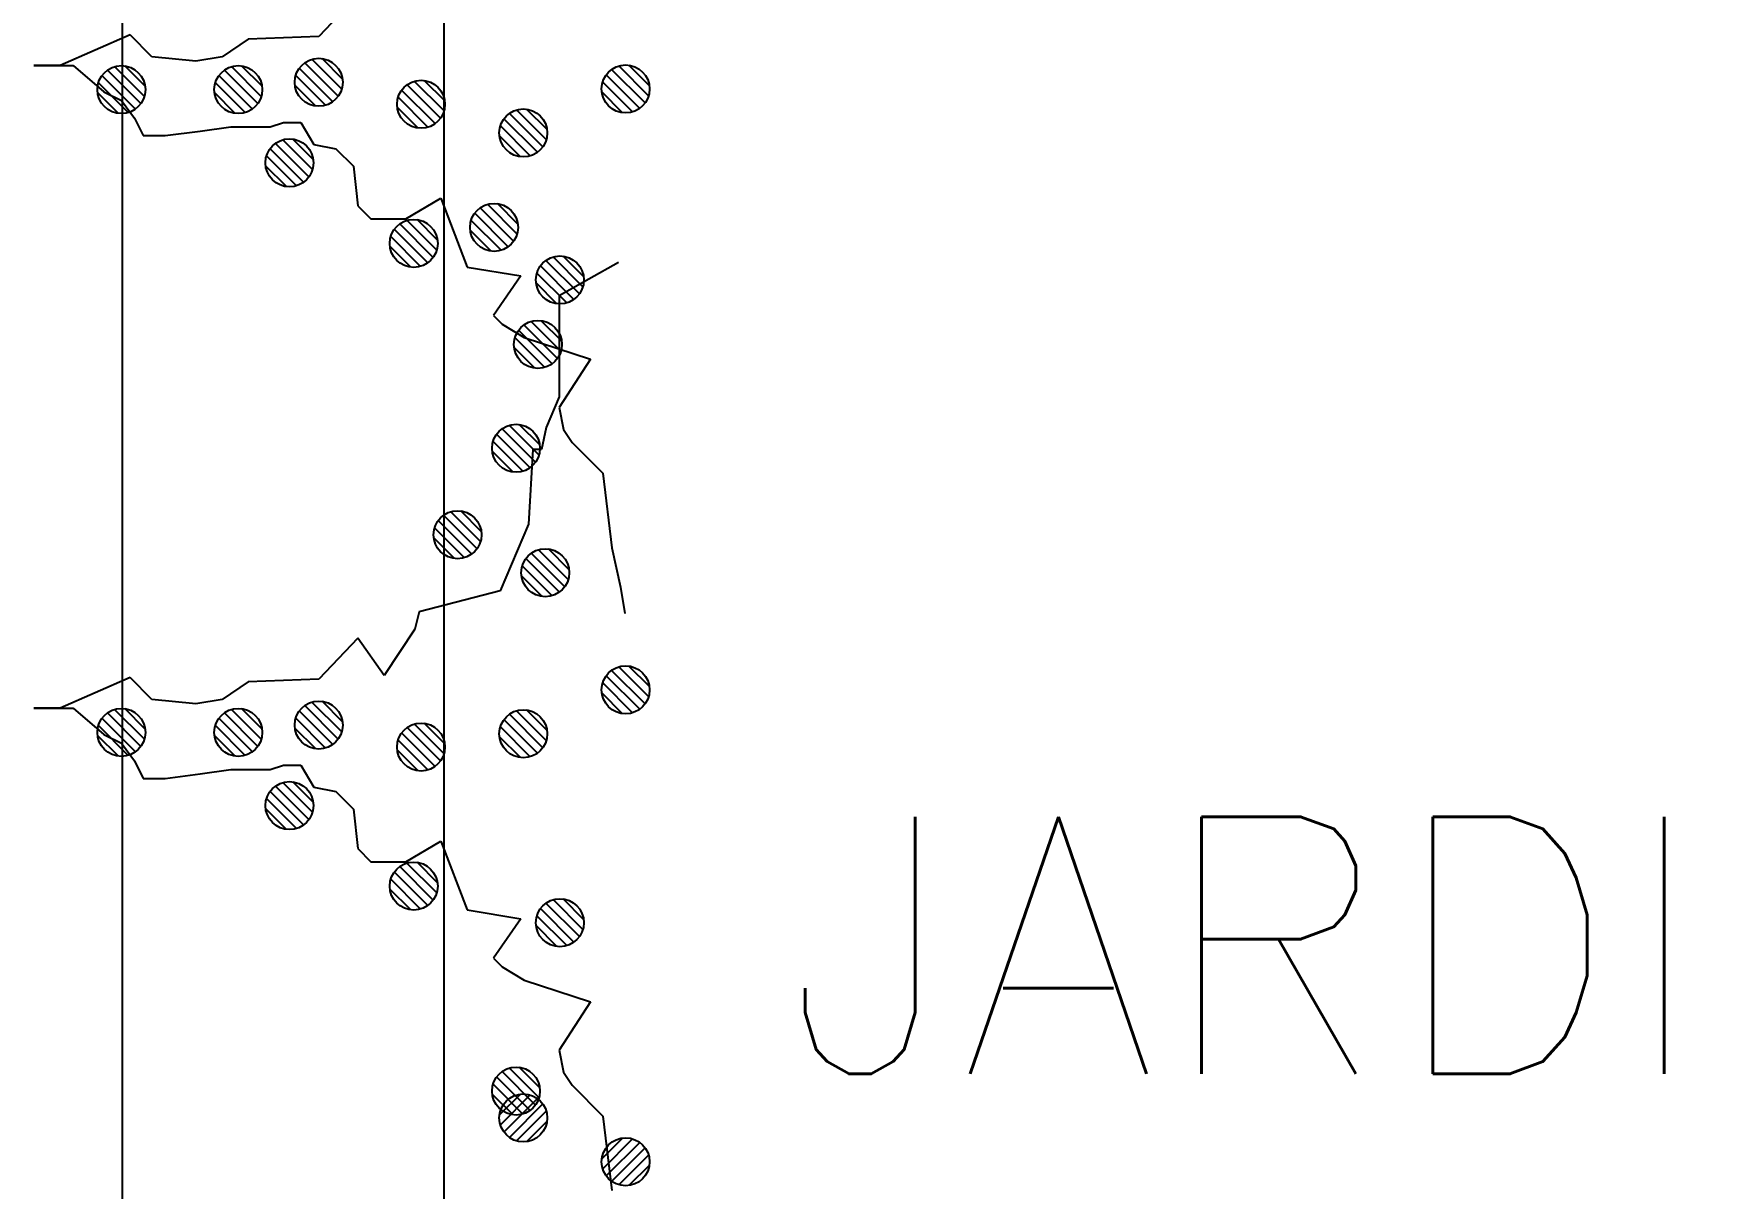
# Model space of a CAD drawing. Header units: millimetres. Extents: x 23536 to 47095, y 9984 to 20154.
# Drawn here: x 23578.031 to 23578.82, y 10062.03 to 10062.569 of the extents above; entities that cross this region are included whole.
import ezdxf
from ezdxf.enums import TextEntityAlignment as Align

# ---------------------------------------------------------------- set-up
doc = ezdxf.new("R2010")
doc.units = ezdxf.units.MM
doc.header["$LTSCALE"] = 30
doc.header["$MEASUREMENT"] = 0
doc.layers.add('projeto', color=8, linetype='CONTINUOUS')
doc.styles.add('ROMANS', font='romans.shx', dxfattribs={"height": 0.14})

msp = doc.modelspace()

# ---------------------------------------------------------------- linework, layer by layer
at = {"layer": 'projeto'}
for p, q in [((23578.0725, 10061.14867), (23578.0725, 10063.14867)), ((23578.2225, 10062.99867), (23578.2225, 10061.29867)), ((23578.18233, 10062.58714), (23578.1641, 10062.56791)), ((23578.07602, 10062.56872), (23578.04331, 10062.5544)), ((23578.08624, 10062.55849), (23578.07602, 10062.56872)), ((23578.13122, 10062.56667), (23578.11895, 10062.55849)), ((23578.1641, 10062.56791), (23578.13122, 10062.56667)), ((23578.10668, 10062.55644), (23578.08624, 10062.55849)), ((23578.11895, 10062.55849), (23578.10668, 10062.55644)), ((23578.17483, 10062.54339), (23578.16094, 10062.55728)), ((23578.17483, 10062.54339), (23578.16094, 10062.55728)), ((23578.17517, 10062.54808), (23578.16563, 10062.55762)), ((23578.17517, 10062.54808), (23578.16563, 10062.55762)), ((23578.04331, 10062.5544), (23578.03104, 10062.5544)), ((23578.03104, 10062.5544), (23578.03309, 10062.5544)), ((23578.03309, 10062.5544), (23578.04944, 10062.5544)), ((23578.04944, 10062.5544), (23578.06375, 10062.54212)), ((23578.07854, 10062.53407), (23578.06289, 10062.54972)), ((23578.07854, 10062.53407), (23578.06289, 10062.54972)), ((23578.08105, 10062.53659), (23578.06542, 10062.55222)), ((23578.08105, 10062.53659), (23578.06542, 10062.55222)), ((23578.08269, 10062.53998), (23578.0688, 10062.55387)), ((23578.08269, 10062.53998), (23578.0688, 10062.55387)), ((23578.08303, 10062.54467), (23578.07349, 10062.5542)), ((23578.08303, 10062.54467), (23578.07349, 10062.5542)), ((23578.13314, 10062.53407), (23578.11749, 10062.54972)), ((23578.13314, 10062.53407), (23578.11749, 10062.54972)), ((23578.13565, 10062.53659), (23578.12002, 10062.55222)), ((23578.13565, 10062.53659), (23578.12002, 10062.55222)), ((23578.13729, 10062.53998), (23578.1234, 10062.55387)), ((23578.13729, 10062.53998), (23578.1234, 10062.55387)), ((23578.13763, 10062.54467), (23578.12809, 10062.5542)), ((23578.13763, 10062.54467), (23578.12809, 10062.5542)), ((23578.16732, 10062.53581), (23578.15336, 10062.54978)), ((23578.16732, 10062.53581), (23578.15336, 10062.54978)), ((23578.17068, 10062.53748), (23578.15503, 10062.55313)), ((23578.17068, 10062.53748), (23578.15503, 10062.55313)), ((23578.17318, 10062.54001), (23578.15756, 10062.55564)), ((23578.17318, 10062.54001), (23578.15756, 10062.55564)), ((23578.314, 10062.53437), (23578.29835, 10062.55002)), ((23578.314, 10062.53437), (23578.29835, 10062.55002)), ((23578.3165, 10062.5369), (23578.30087, 10062.55252)), ((23578.3165, 10062.5369), (23578.30087, 10062.55252)), ((23578.31815, 10062.54028), (23578.30426, 10062.55417)), ((23578.31815, 10062.54028), (23578.30426, 10062.55417)), ((23578.31849, 10062.54497), (23578.30895, 10062.55451)), ((23578.31849, 10062.54497), (23578.30895, 10062.55451)), ((23578.07055, 10062.532), (23578.06083, 10062.54173)), ((23578.07055, 10062.532), (23578.06083, 10062.54173)), ((23578.07519, 10062.53239), (23578.06122, 10062.54636)), ((23578.07519, 10062.53239), (23578.06122, 10062.54636)), ((23578.06375, 10062.54212), (23578.07193, 10062.53802)), ((23578.12515, 10062.532), (23578.11543, 10062.54173)), ((23578.12515, 10062.532), (23578.11543, 10062.54173)), ((23578.12979, 10062.53239), (23578.11582, 10062.54636)), ((23578.12979, 10062.53239), (23578.11582, 10062.54636)), ((23578.16269, 10062.53541), (23578.15296, 10062.54514)), ((23578.16269, 10062.53541), (23578.15296, 10062.54514)), ((23578.21845, 10062.52724), (23578.2028, 10062.54289)), ((23578.21845, 10062.52724), (23578.2028, 10062.54289)), ((23578.22095, 10062.52976), (23578.20533, 10062.54539)), ((23578.22095, 10062.52976), (23578.20533, 10062.54539)), ((23578.2226, 10062.53315), (23578.20871, 10062.54703)), ((23578.2226, 10062.53315), (23578.20871, 10062.54703)), ((23578.22294, 10062.53783), (23578.2134, 10062.54737)), ((23578.22294, 10062.53783), (23578.2134, 10062.54737)), ((23578.30601, 10062.5323), (23578.29628, 10062.54203)), ((23578.30601, 10062.5323), (23578.29628, 10062.54203)), ((23578.31064, 10062.5327), (23578.29668, 10062.54666)), ((23578.31064, 10062.5327), (23578.29668, 10062.54666)), ((23578.07193, 10062.53802), (23578.07806, 10062.52984)), ((23578.21046, 10062.52517), (23578.20073, 10062.5349)), ((23578.21046, 10062.52517), (23578.20073, 10062.5349)), ((23578.2151, 10062.52556), (23578.20113, 10062.53953)), ((23578.2151, 10062.52556), (23578.20113, 10062.53953)), ((23578.27037, 10062.51979), (23578.25649, 10062.53367)), ((23578.27037, 10062.51979), (23578.25649, 10062.53367)), ((23578.27071, 10062.52448), (23578.26117, 10062.53401)), ((23578.27071, 10062.52448), (23578.26117, 10062.53401)), ((23578.07806, 10062.52984), (23578.08215, 10062.52165)), ((23578.10873, 10062.5237), (23578.12304, 10062.52575)), ((23578.12304, 10062.52575), (23578.14144, 10062.52575)), ((23578.14144, 10062.52575), (23578.14757, 10062.52779)), ((23578.14757, 10062.52779), (23578.15575, 10062.52779)), ((23578.15575, 10062.52779), (23578.16188, 10062.51756)), ((23578.26287, 10062.5122), (23578.2489, 10062.52617)), ((23578.26287, 10062.5122), (23578.2489, 10062.52617)), ((23578.26623, 10062.51388), (23578.25058, 10062.52953)), ((23578.26623, 10062.51388), (23578.25058, 10062.52953)), ((23578.26873, 10062.5164), (23578.2531, 10062.53203)), ((23578.26873, 10062.5164), (23578.2531, 10062.53203)), ((23578.08215, 10062.52165), (23578.09237, 10062.52165)), ((23578.09237, 10062.52165), (23578.10873, 10062.5237)), ((23578.15953, 10062.50244), (23578.14391, 10062.51806)), ((23578.15953, 10062.50244), (23578.14391, 10062.51806)), ((23578.16118, 10062.50582), (23578.14729, 10062.51971)), ((23578.16118, 10062.50582), (23578.14729, 10062.51971)), ((23578.16152, 10062.51051), (23578.15198, 10062.52005)), ((23578.16152, 10062.51051), (23578.15198, 10062.52005)), ((23578.25824, 10062.51181), (23578.24851, 10062.52154)), ((23578.25824, 10062.51181), (23578.24851, 10062.52154)), ((23578.15367, 10062.49824), (23578.13971, 10062.5122)), ((23578.15367, 10062.49824), (23578.13971, 10062.5122)), ((23578.15703, 10062.49991), (23578.14138, 10062.51556)), ((23578.15703, 10062.49991), (23578.14138, 10062.51556)), ((23578.16188, 10062.51756), (23578.1721, 10062.51552)), ((23578.1721, 10062.51552), (23578.18028, 10062.50733)), ((23578.14904, 10062.49784), (23578.13931, 10062.50757)), ((23578.14904, 10062.49784), (23578.13931, 10062.50757)), ((23578.18028, 10062.50733), (23578.18233, 10062.48891)), ((23578.18233, 10062.48891), (23578.18846, 10062.48277)), ((23578.20481, 10062.48277), (23578.22117, 10062.4924)), ((23578.22117, 10062.4924), (23578.23344, 10062.46026)), ((23578.25508, 10062.47234), (23578.23945, 10062.48797)), ((23578.25508, 10062.47234), (23578.23945, 10062.48797)), ((23578.25672, 10062.47573), (23578.24284, 10062.48961)), ((23578.25672, 10062.47573), (23578.24284, 10062.48961)), ((23578.25706, 10062.48041), (23578.24752, 10062.48995)), ((23578.25706, 10062.48041), (23578.24752, 10062.48995)), ((23578.18846, 10062.48277), (23578.20481, 10062.48277)), ((23578.21754, 10062.46486), (23578.20192, 10062.48049)), ((23578.21754, 10062.46486), (23578.20192, 10062.48049)), ((23578.21919, 10062.46825), (23578.2053, 10062.48214)), ((23578.21919, 10062.46825), (23578.2053, 10062.48214)), ((23578.21953, 10062.47294), (23578.20999, 10062.48248)), ((23578.21953, 10062.47294), (23578.20999, 10062.48248)), ((23578.24922, 10062.46814), (23578.23525, 10062.48211)), ((23578.24922, 10062.46814), (23578.23525, 10062.48211)), ((23578.25258, 10062.46982), (23578.23693, 10062.48547)), ((23578.25258, 10062.46982), (23578.23693, 10062.48547)), ((23578.21168, 10062.46066), (23578.19772, 10062.47463)), ((23578.21168, 10062.46066), (23578.19772, 10062.47463)), ((23578.21504, 10062.46234), (23578.19939, 10062.47799)), ((23578.21504, 10062.46234), (23578.19939, 10062.47799)), ((23578.24459, 10062.46775), (23578.23486, 10062.47748)), ((23578.24459, 10062.46775), (23578.23486, 10062.47748)), ((23578.20705, 10062.46027), (23578.19732, 10062.47)), ((23578.20705, 10062.46027), (23578.19732, 10062.47)), ((23578.28579, 10062.44779), (23578.27016, 10062.46341)), ((23578.28579, 10062.44779), (23578.27016, 10062.46341)), ((23578.28744, 10062.45117), (23578.27355, 10062.46506)), ((23578.28744, 10062.45117), (23578.27355, 10062.46506)), ((23578.28778, 10062.45586), (23578.27824, 10062.4654)), ((23578.28778, 10062.45586), (23578.27824, 10062.4654)), ((23578.23344, 10062.46026), (23578.25839, 10062.45617)), ((23578.25839, 10062.45617), (23578.2457, 10062.43775)), ((23578.27993, 10062.44359), (23578.26597, 10062.45755)), ((23578.27993, 10062.44359), (23578.26597, 10062.45755)), ((23578.28329, 10062.44526), (23578.26764, 10062.46091)), ((23578.28329, 10062.44526), (23578.26764, 10062.46091)), ((23578.30412, 10062.46244), (23578.27637, 10062.44682)), ((23578.2753, 10062.44319), (23578.26557, 10062.45292)), ((23578.2753, 10062.44319), (23578.26557, 10062.45292)), ((23578.27637, 10062.44682), (23578.27637, 10062.43863)), ((23578.2457, 10062.43775), (23578.24979, 10062.43366)), ((23578.24979, 10062.43366), (23578.26001, 10062.42752)), ((23578.27555, 10062.41769), (23578.25993, 10062.43332)), ((23578.27555, 10062.41769), (23578.25993, 10062.43332)), ((23578.2772, 10062.42107), (23578.26331, 10062.43496)), ((23578.2772, 10062.42107), (23578.26331, 10062.43496)), ((23578.27754, 10062.42576), (23578.268, 10062.4353)), ((23578.27754, 10062.42576), (23578.268, 10062.4353)), ((23578.27637, 10062.43863), (23578.27637, 10062.42431)), ((23578.26969, 10062.41349), (23578.25573, 10062.42746)), ((23578.26969, 10062.41349), (23578.25573, 10062.42746)), ((23578.27305, 10062.41516), (23578.2574, 10062.43081)), ((23578.27305, 10062.41516), (23578.2574, 10062.43081)), ((23578.26001, 10062.42752), (23578.29096, 10062.41729)), ((23578.27637, 10062.42431), (23578.27637, 10062.39975)), ((23578.26506, 10062.4131), (23578.25533, 10062.42282)), ((23578.26506, 10062.4131), (23578.25533, 10062.42282)), ((23578.29096, 10062.41729), (23578.27637, 10062.39478)), ((23578.27637, 10062.39975), (23578.27024, 10062.38543)), ((23578.27637, 10062.39478), (23578.27841, 10062.38455)), ((23578.26532, 10062.36923), (23578.24969, 10062.38485)), ((23578.26532, 10062.36923), (23578.24969, 10062.38485)), ((23578.26696, 10062.37261), (23578.25307, 10062.3865)), ((23578.26696, 10062.37261), (23578.25307, 10062.3865)), ((23578.2673, 10062.3773), (23578.25776, 10062.38684)), ((23578.2673, 10062.3773), (23578.25776, 10062.38684)), ((23578.27024, 10062.38543), (23578.26819, 10062.37519)), ((23578.27841, 10062.38455), (23578.2825, 10062.37841)), ((23578.25946, 10062.36503), (23578.24549, 10062.37899)), ((23578.25946, 10062.36503), (23578.24549, 10062.37899)), ((23578.26281, 10062.3667), (23578.24716, 10062.38235)), ((23578.26281, 10062.3667), (23578.24716, 10062.38235)), ((23578.2825, 10062.37841), (23578.29681, 10062.36409)), ((23578.25482, 10062.36463), (23578.2451, 10062.37436)), ((23578.25482, 10062.36463), (23578.2451, 10062.37436)), ((23578.2641, 10062.37519), (23578.26206, 10062.34041)), ((23578.26819, 10062.37519), (23578.2641, 10062.37519)), ((23578.29681, 10062.36409), (23578.3009, 10062.3293)), ((23578.23802, 10062.32888), (23578.22239, 10062.34451)), ((23578.23802, 10062.32888), (23578.22239, 10062.34451)), ((23578.23966, 10062.33227), (23578.22577, 10062.34615)), ((23578.23966, 10062.33227), (23578.22577, 10062.34615)), ((23578.24, 10062.33696), (23578.23046, 10062.34649)), ((23578.24, 10062.33696), (23578.23046, 10062.34649)), ((23578.23216, 10062.32468), (23578.21819, 10062.33865)), ((23578.23216, 10062.32468), (23578.21819, 10062.33865)), ((23578.23551, 10062.32636), (23578.21986, 10062.34201)), ((23578.23551, 10062.32636), (23578.21986, 10062.34201)), ((23578.26206, 10062.34041), (23578.24875, 10062.3092)), ((23578.26206, 10062.34041), (23578.26206, 10062.34041)), ((23578.26206, 10062.34041), (23578.26206, 10062.34041)), ((23578.22752, 10062.32429), (23578.2178, 10062.33402)), ((23578.22752, 10062.32429), (23578.2178, 10062.33402)), ((23578.28095, 10062.31923), (23578.27141, 10062.32877)), ((23578.28095, 10062.31923), (23578.27141, 10062.32877)), ((23578.3009, 10062.3293), (23578.30499, 10062.31088)), ((23578.27311, 10062.30696), (23578.25914, 10062.32093)), ((23578.27311, 10062.30696), (23578.25914, 10062.32093)), ((23578.27646, 10062.30863), (23578.26081, 10062.32428)), ((23578.27646, 10062.30863), (23578.26081, 10062.32428)), ((23578.27897, 10062.31116), (23578.26334, 10062.32678)), ((23578.27897, 10062.31116), (23578.26334, 10062.32678)), ((23578.28061, 10062.31454), (23578.26672, 10062.32843)), ((23578.28061, 10062.31454), (23578.26672, 10062.32843)), ((23578.26847, 10062.30656), (23578.25874, 10062.31629)), ((23578.26847, 10062.30656), (23578.25874, 10062.31629)), ((23578.24875, 10062.3092), (23578.21095, 10062.29948)), ((23578.30499, 10062.31088), (23578.30703, 10062.2986)), ((23578.21095, 10062.29948), (23578.2089, 10062.29129)), ((23578.21095, 10062.29948), (23578.21095, 10062.29948)), ((23578.2089, 10062.29129), (23578.19459, 10062.26969)), ((23578.18233, 10062.2872), (23578.1641, 10062.26797)), ((23578.19459, 10062.26969), (23578.18233, 10062.2872)), ((23578.31815, 10062.25989), (23578.30426, 10062.27378)), ((23578.31815, 10062.25989), (23578.30426, 10062.27378)), ((23578.31849, 10062.26458), (23578.30895, 10062.27412)), ((23578.31849, 10062.26458), (23578.30895, 10062.27412)), ((23578.07602, 10062.26879), (23578.04331, 10062.25446)), ((23578.08624, 10062.25855), (23578.07602, 10062.26879)), ((23578.13122, 10062.26674), (23578.11895, 10062.25855)), ((23578.1641, 10062.26797), (23578.13122, 10062.26674)), ((23578.31064, 10062.25231), (23578.29668, 10062.26627)), ((23578.31064, 10062.25231), (23578.29668, 10062.26627)), ((23578.314, 10062.25398), (23578.29835, 10062.26963)), ((23578.314, 10062.25398), (23578.29835, 10062.26963)), ((23578.3165, 10062.25651), (23578.30087, 10062.27213)), ((23578.3165, 10062.25651), (23578.30087, 10062.27213)), ((23578.10668, 10062.25651), (23578.08624, 10062.25855)), ((23578.11895, 10062.25855), (23578.10668, 10062.25651)), ((23578.17517, 10062.24815), (23578.16563, 10062.25769)), ((23578.17517, 10062.24815), (23578.16563, 10062.25769)), ((23578.30601, 10062.25191), (23578.29628, 10062.26164)), ((23578.30601, 10062.25191), (23578.29628, 10062.26164)), ((23578.04331, 10062.25446), (23578.03104, 10062.25446)), ((23578.03104, 10062.25446), (23578.03309, 10062.25446)), ((23578.03309, 10062.25446), (23578.04944, 10062.25446)), ((23578.04944, 10062.25446), (23578.06375, 10062.24218)), ((23578.07854, 10062.23413), (23578.06289, 10062.24978)), ((23578.07854, 10062.23413), (23578.06289, 10062.24978)), ((23578.08105, 10062.23666), (23578.06542, 10062.25228)), ((23578.08105, 10062.23666), (23578.06542, 10062.25228)), ((23578.08269, 10062.24004), (23578.0688, 10062.25393)), ((23578.08269, 10062.24004), (23578.0688, 10062.25393)), ((23578.08303, 10062.24473), (23578.07349, 10062.25427)), ((23578.08303, 10062.24473), (23578.07349, 10062.25427)), ((23578.13314, 10062.23413), (23578.11749, 10062.24978)), ((23578.13314, 10062.23413), (23578.11749, 10062.24978)), ((23578.13565, 10062.23666), (23578.12002, 10062.25228)), ((23578.13565, 10062.23666), (23578.12002, 10062.25228)), ((23578.13729, 10062.24004), (23578.1234, 10062.25393)), ((23578.13729, 10062.24004), (23578.1234, 10062.25393)), ((23578.13763, 10062.24473), (23578.12809, 10062.25427)), ((23578.13763, 10062.24473), (23578.12809, 10062.25427)), ((23578.16732, 10062.23587), (23578.15336, 10062.24984)), ((23578.16732, 10062.23587), (23578.15336, 10062.24984)), ((23578.17068, 10062.23755), (23578.15503, 10062.2532)), ((23578.17068, 10062.23755), (23578.15503, 10062.2532)), ((23578.17318, 10062.24007), (23578.15756, 10062.2557)), ((23578.17318, 10062.24007), (23578.15756, 10062.2557)), ((23578.17483, 10062.24346), (23578.16094, 10062.25735)), ((23578.17483, 10062.24346), (23578.16094, 10062.25735)), ((23578.26873, 10062.23601), (23578.2531, 10062.25164)), ((23578.26873, 10062.23601), (23578.2531, 10062.25164)), ((23578.27037, 10062.2394), (23578.25649, 10062.25329)), ((23578.27037, 10062.2394), (23578.25649, 10062.25329)), ((23578.27071, 10062.24409), (23578.26117, 10062.25363)), ((23578.27071, 10062.24409), (23578.26117, 10062.25363)), ((23578.07055, 10062.23206), (23578.06083, 10062.24179)), ((23578.07055, 10062.23206), (23578.06083, 10062.24179)), ((23578.07519, 10062.23246), (23578.06122, 10062.24643)), ((23578.07519, 10062.23246), (23578.06122, 10062.24643)), ((23578.06375, 10062.24218), (23578.07193, 10062.23809)), ((23578.12515, 10062.23206), (23578.11543, 10062.24179)), ((23578.12515, 10062.23206), (23578.11543, 10062.24179)), ((23578.12979, 10062.23246), (23578.11582, 10062.24643)), ((23578.12979, 10062.23246), (23578.11582, 10062.24643)), ((23578.16269, 10062.23548), (23578.15296, 10062.24521)), ((23578.16269, 10062.23548), (23578.15296, 10062.24521)), ((23578.21845, 10062.2273), (23578.2028, 10062.24295)), ((23578.21845, 10062.2273), (23578.2028, 10062.24295)), ((23578.22095, 10062.22983), (23578.20533, 10062.24545)), ((23578.22095, 10062.22983), (23578.20533, 10062.24545)), ((23578.2226, 10062.23321), (23578.20871, 10062.2471)), ((23578.2226, 10062.23321), (23578.20871, 10062.2471)), ((23578.22294, 10062.2379), (23578.2134, 10062.24744)), ((23578.22294, 10062.2379), (23578.2134, 10062.24744)), ((23578.26287, 10062.23181), (23578.2489, 10062.24578)), ((23578.26287, 10062.23181), (23578.2489, 10062.24578)), ((23578.26623, 10062.23349), (23578.25058, 10062.24914)), ((23578.26623, 10062.23349), (23578.25058, 10062.24914)), ((23578.07193, 10062.23809), (23578.07806, 10062.22991)), ((23578.21046, 10062.22523), (23578.20073, 10062.23496)), ((23578.21046, 10062.22523), (23578.20073, 10062.23496)), ((23578.2151, 10062.22563), (23578.20113, 10062.23959)), ((23578.2151, 10062.22563), (23578.20113, 10062.23959)), ((23578.25824, 10062.23142), (23578.24851, 10062.24115)), ((23578.25824, 10062.23142), (23578.24851, 10062.24115)), ((23578.07806, 10062.22991), (23578.08215, 10062.22172)), ((23578.14144, 10062.22581), (23578.14757, 10062.22786)), ((23578.14757, 10062.22786), (23578.15575, 10062.22786)), ((23578.15575, 10062.22786), (23578.16188, 10062.21763)), ((23578.08215, 10062.22172), (23578.09237, 10062.22172)), ((23578.09237, 10062.22172), (23578.10873, 10062.22376)), ((23578.10873, 10062.22376), (23578.12304, 10062.22581)), ((23578.12304, 10062.22581), (23578.14144, 10062.22581)), ((23578.15953, 10062.2025), (23578.14391, 10062.21813)), ((23578.15953, 10062.2025), (23578.14391, 10062.21813)), ((23578.16118, 10062.20588), (23578.14729, 10062.21977)), ((23578.16118, 10062.20588), (23578.14729, 10062.21977)), ((23578.16152, 10062.21057), (23578.15198, 10062.22011)), ((23578.16152, 10062.21057), (23578.15198, 10062.22011)), ((23578.15367, 10062.1983), (23578.13971, 10062.21227)), ((23578.15367, 10062.1983), (23578.13971, 10062.21227)), ((23578.15703, 10062.19997), (23578.14138, 10062.21562)), ((23578.15703, 10062.19997), (23578.14138, 10062.21562)), ((23578.16188, 10062.21763), (23578.1721, 10062.21558)), ((23578.1721, 10062.21558), (23578.18028, 10062.20739)), ((23578.14904, 10062.19791), (23578.13931, 10062.20763)), ((23578.14904, 10062.19791), (23578.13931, 10062.20763)), ((23578.18028, 10062.20739), (23578.18233, 10062.18898)), ((23578.18233, 10062.18898), (23578.18846, 10062.18284)), ((23578.20481, 10062.18284), (23578.22117, 10062.19246)), ((23578.22117, 10062.19246), (23578.23344, 10062.16033)), ((23578.18846, 10062.18284), (23578.20481, 10062.18284)), ((23578.21754, 10062.16493), (23578.20192, 10062.18056)), ((23578.21754, 10062.16493), (23578.20192, 10062.18056)), ((23578.21919, 10062.16831), (23578.2053, 10062.1822)), ((23578.21919, 10062.16831), (23578.2053, 10062.1822)), ((23578.21953, 10062.173), (23578.20999, 10062.18254)), ((23578.21953, 10062.173), (23578.20999, 10062.18254)), ((23578.21168, 10062.16073), (23578.19772, 10062.1747)), ((23578.21168, 10062.16073), (23578.19772, 10062.1747)), ((23578.21504, 10062.1624), (23578.19939, 10062.17805)), ((23578.21504, 10062.1624), (23578.19939, 10062.17805)), ((23578.20705, 10062.16033), (23578.19732, 10062.17006)), ((23578.20705, 10062.16033), (23578.19732, 10062.17006)), ((23578.28579, 10062.14785), (23578.27016, 10062.16348)), ((23578.28579, 10062.14785), (23578.27016, 10062.16348)), ((23578.28744, 10062.15123), (23578.27355, 10062.16512)), ((23578.28744, 10062.15123), (23578.27355, 10062.16512)), ((23578.28778, 10062.15592), (23578.27824, 10062.16546)), ((23578.28778, 10062.15592), (23578.27824, 10062.16546)), ((23578.23344, 10062.16033), (23578.25839, 10062.15624)), ((23578.25839, 10062.15624), (23578.2457, 10062.13782)), ((23578.27993, 10062.14365), (23578.26597, 10062.15762)), ((23578.27993, 10062.14365), (23578.26597, 10062.15762)), ((23578.28329, 10062.14533), (23578.26764, 10062.16097)), ((23578.28329, 10062.14533), (23578.26764, 10062.16097)), ((23578.2753, 10062.14326), (23578.26557, 10062.15298)), ((23578.2753, 10062.14326), (23578.26557, 10062.15298)), ((23578.2457, 10062.13782), (23578.24979, 10062.13373)), ((23578.24979, 10062.13373), (23578.26001, 10062.12759)), ((23578.26001, 10062.12759), (23578.29096, 10062.11736)), ((23578.29096, 10062.11736), (23578.27637, 10062.09484)), ((23578.27637, 10062.09484), (23578.27841, 10062.08461)), ((23578.26532, 10062.06929), (23578.24969, 10062.08492)), ((23578.26532, 10062.06929), (23578.24969, 10062.08492)), ((23578.26696, 10062.07267), (23578.25307, 10062.08656)), ((23578.26696, 10062.07267), (23578.25307, 10062.08656)), ((23578.2673, 10062.07736), (23578.25776, 10062.0869)), ((23578.2673, 10062.07736), (23578.25776, 10062.0869)), ((23578.27841, 10062.08461), (23578.2825, 10062.07847)), ((23578.25946, 10062.06509), (23578.24549, 10062.07906)), ((23578.25946, 10062.06509), (23578.24549, 10062.07906)), ((23578.26281, 10062.06676), (23578.24716, 10062.08241)), ((23578.26281, 10062.06676), (23578.24716, 10062.08241)), ((23578.2825, 10062.07847), (23578.29681, 10062.06415)), ((23578.25482, 10062.0647), (23578.2451, 10062.07442)), ((23578.25482, 10062.0647), (23578.2451, 10062.07442)), ((23578.25824, 10062.07439), (23578.24851, 10062.06466)), ((23578.25824, 10062.07439), (23578.24851, 10062.06466)), ((23578.26287, 10062.07399), (23578.2489, 10062.06002)), ((23578.26287, 10062.07399), (23578.2489, 10062.06002)), ((23578.26623, 10062.07232), (23578.25058, 10062.05667)), ((23578.26623, 10062.07232), (23578.25058, 10062.05667)), ((23578.26873, 10062.06979), (23578.2531, 10062.05417)), ((23578.26873, 10062.06979), (23578.2531, 10062.05417)), ((23578.27037, 10062.06641), (23578.25649, 10062.05252)), ((23578.27037, 10062.06641), (23578.25649, 10062.05252)), ((23578.27071, 10062.06172), (23578.26117, 10062.05218)), ((23578.27071, 10062.06172), (23578.26117, 10062.05218)), ((23578.29681, 10062.06415), (23578.3009, 10062.02936)), ((23578.30601, 10062.05389), (23578.29628, 10062.04417)), ((23578.30601, 10062.05389), (23578.29628, 10062.04417)), ((23578.31064, 10062.0535), (23578.29668, 10062.03953)), ((23578.31064, 10062.0535), (23578.29668, 10062.03953)), ((23578.314, 10062.05182), (23578.29835, 10062.03618)), ((23578.314, 10062.05182), (23578.29835, 10062.03618)), ((23578.3165, 10062.0493), (23578.30087, 10062.03367)), ((23578.3165, 10062.0493), (23578.30087, 10062.03367)), ((23578.31815, 10062.04592), (23578.30426, 10062.03203)), ((23578.31815, 10062.04592), (23578.30426, 10062.03203)), ((23578.31849, 10062.04123), (23578.30895, 10062.03169)), ((23578.31849, 10062.04123), (23578.30895, 10062.03169))]:
    msp.add_line(p, q, dxfattribs=at)
for centre in [(23578.16408, 10062.54653), (23578.07194, 10062.54311), (23578.12654, 10062.54311), (23578.30739, 10062.54342), (23578.21185, 10062.53628), (23578.25962, 10062.52292), (23578.15043, 10062.50896), (23578.24597, 10062.47886), (23578.20844, 10062.47138), (23578.27668, 10062.45431), (23578.26645, 10062.42421), (23578.25621, 10062.37575), (23578.22891, 10062.3354), (23578.26986, 10062.31768), (23578.30739, 10062.26303), (23578.16408, 10062.24659), (23578.07194, 10062.24318), (23578.12654, 10062.24318), (23578.25962, 10062.24253), (23578.21185, 10062.23635), (23578.15043, 10062.20902), (23578.20844, 10062.17145), (23578.27668, 10062.15437), (23578.25621, 10062.07581), (23578.25962, 10062.06327), (23578.30739, 10062.04278)]:
    msp.add_circle(centre, 0.0112, dxfattribs=at)

# ---------------------------------------------------------------- texts
at = {"layer": 'projeto', "style": 'ROMANS'}
msp.add_text('JARDINEIRA', height=0.12, dxfattribs=at).set_placement((23578.38088, 10062.20381), align=Align.TOP_LEFT)

doc.saveas('drawing.dxf')
